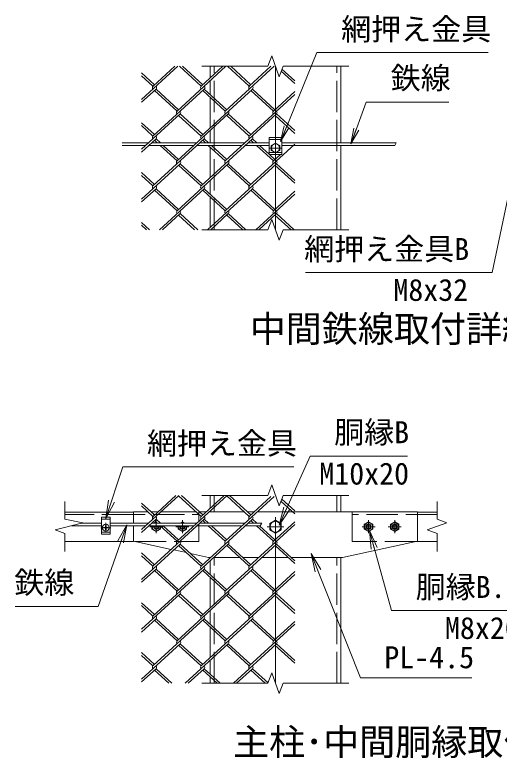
# Model space of a CAD drawing. Units: millimetres, scale not verified. Extents: x -14700 to 14700, y -10395 to 10395.
# Drawn here: x 7751 to 11457, y 206 to 5891 of the extents above; entities that cross this region are included whole.
import ezdxf
from ezdxf.enums import TextEntityAlignment as Align

# ---------------------------------------------------------------- set-up
doc = ezdxf.new("R2010")
doc.units = ezdxf.units.MM
doc.header["$LTSCALE"] = 40
doc.linetypes.add('DASHED', pattern=[7.5, 6, -1.5])
doc.linetypes.add('USER1', pattern=[50.8, 31.75, -6.35, 6.35, -6.35])
for name, color, linetype, lineweight in [('0-0_D-BMK', 2, 'USER1', 13), ('0-2_D-STR-DIM', 7, 'Continuous', 13), ('0-4_D-STR1', 1, 'Continuous', 18), ('0-5_D-STR3', 3, 'Continuous', 13), ('0-6_0', 7, 'Continuous', 18), ('0-8_D-STR2', 7, 'Continuous', 13), ('0-9_D-STR-TXT', 7, 'Continuous', 13), ('0-A_D-TTL-TXT', 7, 'Continuous', 13)]:
    doc.layers.add(name, color=color, linetype=linetype, lineweight=lineweight)
doc.styles.add('ＭＳ ゴシック', font='')
doc.styles.get('ＭＳ ゴシック').set_extended_font_data('MS Gothic')

# ---------------------------------------------------------------- blocks, each defined once
blk = doc.blocks.new('_Open')
at = {"layer": '0-6_0'}
blk.add_line((-40, 6.67), (0, 0), dxfattribs=at)
blk.add_lwpolyline([(-40, -6.67), (0, 0), (-40, 0)], dxfattribs=at)

msp = doc.modelspace()

# ---------------------------------------------------------------- linework, layer by layer
at = {"layer": '0-0_D-BMK'}
for p, q in [((9744.92, 4247.71), (9744.92, 5497.71)), ((9694.92, 4872.71), (9794.92, 4872.71)), ((9744.92, 778.34), (9744.92, 2215.84)), ((8446.74, 2005.54), (8446.74, 1931.14)), ((8446.74, 2005.54), (8446.74, 1931.14)), ((8832.42, 1925.84), (8832.42, 2025.84)), ((9032.42, 1925.84), (9032.42, 2025.84)), ((10457.42, 1925.84), (10457.42, 2025.84)), ((10657.42, 1925.84), (10657.42, 2025.84)), ((8409.54, 1968.34), (8483.94, 1968.34)), ((8782.42, 1975.84), (8882.42, 1975.84)), ((8982.42, 1975.84), (9082.42, 1975.84)), ((9808.67, 1975.84), (9681.17, 1975.84)), ((10507.42, 1975.84), (10407.42, 1975.84)), ((10707.42, 1975.84), (10607.42, 1975.84))]:
    msp.add_line(p, q, dxfattribs=at)
at = {"layer": '0-2_D-STR-DIM'}
for p, q in [((9716.06, 5577), (9687.2, 5497.71)), ((9773.78, 5418.42), (9716.06, 5577)), ((9182.42, 5497.71), (9687.2, 5497.71)), ((9802.63, 5497.71), (9773.78, 5418.42)), ((9802.63, 5497.71), (10307.42, 5497.71)), ((10668.83, 4912.71), (10657.28, 4892.71)), ((9716.06, 4327), (9687.2, 4247.71)), ((9773.78, 4168.42), (9716.06, 4327)), ((9182.42, 4247.71), (9687.2, 4247.71)), ((9802.63, 4247.71), (9773.78, 4168.42)), ((9802.63, 4247.71), (10307.42, 4247.71)), ((9716.06, 2295.13), (9687.2, 2215.84)), ((9773.78, 2136.56), (9716.06, 2295.13)), ((8133.51, 2169.59), (8133.51, 2032.85)), ((9182.42, 2215.84), (9687.2, 2215.84)), ((9802.63, 2215.84), (9773.78, 2136.56)), ((9802.63, 2215.84), (10307.42, 2215.84)), ((10981.33, 2169.59), (10981.33, 2032.85)), ((8270.89, 2005.6), (8058.63, 1951.09)), ((8133.51, 2032.85), (8270.89, 2005.6)), ((9640.56, 2003.34), (9629.01, 1983.34)), ((11056.21, 2005.6), (10906.45, 1951.09)), ((10981.33, 2032.85), (11056.21, 2005.6)), ((8058.63, 1951.09), (8133.51, 1923.83)), ((10906.45, 1951.09), (10981.33, 1923.83)), ((8133.51, 1923.83), (8133.51, 1787.09)), ((10981.33, 1923.83), (10981.33, 1787.09)), ((9716.06, 857.63), (9687.2, 778.34)), ((9773.78, 699.06), (9716.06, 857.63)), ((9182.42, 778.34), (9687.2, 778.34)), ((9802.63, 778.34), (9773.78, 699.06)), ((9802.63, 778.34), (10307.42, 778.34))]:
    msp.add_line(p, q, dxfattribs=at)
at = {"layer": '0-4_D-STR1'}
for p, q in [((9244.92, 5408.23), (9244.92, 5497.71)), ((10244.92, 4912.71), (10244.92, 5497.71)), ((9244.92, 5282.89), (9244.92, 5387.07)), ((9244.92, 5027.58), (9244.92, 5261.19)), ((9244.92, 4912.71), (9244.92, 5005.87)), ((10244.92, 4247.71), (10244.92, 4892.71)), ((9244.92, 4646.38), (9244.92, 4880)), ((9244.92, 4520.5), (9244.92, 4624.68)), ((9244.92, 4265.18), (9244.92, 4498.8)), ((9244.92, 2117.67), (9244.92, 2215.84)), ((10244.92, 2090.84), (10244.92, 2215.84)), ((8657.42, 2088.34), (8133.51, 2088.34)), ((9244.92, 2090.84), (9244.92, 2096.51)), ((10981.33, 2088.34), (10832.42, 2088.34)), ((8657.42, 1863.34), (8133.51, 1863.34)), ((10981.33, 1863.34), (10820.92, 1863.34)), ((9244.92, 1737.01), (9244.92, 1740.84)), ((9244.92, 1611.13), (9244.92, 1715.31)), ((10244.92, 778.34), (10244.92, 1740.84)), ((9244.92, 1355.81), (9244.92, 1589.43)), ((9244.92, 1229.94), (9244.92, 1334.11)), ((9244.92, 974.62), (9244.92, 1208.23)), ((9244.92, 848.74), (9244.92, 952.91)), ((9244.92, 778.34), (9244.92, 827.04))]:
    msp.add_line(p, q, dxfattribs=at)
at = {"layer": '0-4_D-STR1', "linetype": 'DASHED'}
for p, q in [((9274.92, 4247.71), (9274.92, 5497.71)), ((10214.92, 4247.71), (10214.92, 5497.71)), ((9274.92, 2090.84), (9274.92, 2215.84)), ((10214.92, 2090.84), (10214.92, 2215.84)), ((8657.42, 2068.34), (8133.51, 2068.34)), ((8508.51, 2068.34), (9157.42, 2068.34)), ((9157.42, 2016.33), (9157.42, 2088.34)), ((10332.42, 1863.34), (10332.42, 2088.34)), ((10981.33, 2068.34), (10332.42, 2068.34)), ((9157.42, 1863.34), (9157.42, 1994.63)), ((8668.92, 1863.34), (9157.42, 1863.34)), ((10820.92, 1863.34), (10332.42, 1863.34)), ((9274.92, 778.34), (9274.92, 1740.84)), ((10214.92, 778.34), (10214.92, 1740.84))]:
    msp.add_line(p, q, dxfattribs=at)
at = {"layer": '0-5_D-STR3'}
for p, q in [((9792.42, 4952.71), (9697.42, 4952.71)), ((9697.42, 4952.71), (9697.42, 4822.71)), ((9792.42, 4952.71), (9792.42, 4822.71)), ((8571.01, 4912.71), (8774.61, 4912.71)), ((8571.01, 4892.71), (8752.78, 4892.71)), ((8776.47, 4892.71), (9121.42, 4892.71)), ((8798.29, 4912.71), (9143.25, 4912.71)), ((9145.1, 4892.71), (9490.06, 4892.71)), ((9166.93, 4912.71), (9511.89, 4912.71)), ((9513.74, 4892.71), (9697.42, 4892.71)), ((9535.57, 4912.71), (9697.42, 4912.71)), ((9712.42, 4891.47), (9744.92, 4910.24)), ((9712.42, 4853.94), (9712.42, 4891.47)), ((9744.92, 4910.24), (9777.42, 4891.47)), ((9777.42, 4891.47), (9777.42, 4853.94)), ((10668.83, 4912.71), (9792.42, 4912.71)), ((10657.28, 4892.71), (9792.42, 4892.71)), ((9744.92, 4835.18), (9712.42, 4853.94)), ((9777.42, 4853.94), (9744.92, 4835.18)), ((9792.42, 4822.71), (9697.42, 4822.71)), ((8414.24, 2048.34), (8414.24, 1918.34)), ((8479.24, 2048.34), (8414.24, 2048.34)), ((8479.24, 2048.34), (8479.24, 1918.34)), ((8657.42, 2090.84), (8768.77, 2090.84)), ((8657.42, 2090.84), (8657.42, 2003.34)), ((8792.46, 2090.84), (8847.01, 2090.84)), ((8870.1, 2090.84), (9137.41, 2090.84)), ((9161.09, 2090.84), (9215.65, 2090.84)), ((9238.74, 2090.84), (9506.05, 2090.84)), ((9529.73, 2090.84), (9583.69, 2090.84)), ((8414.24, 2003.34), (8262.11, 2003.34)), ((8774.61, 2003.34), (8479.24, 2003.34)), ((9143.25, 2003.34), (8798.29, 2003.34)), ((8815.05, 2003.34), (8830.71, 2012.39)), ((9015.05, 2003.34), (9032.42, 2013.37)), ((9032.42, 2013.37), (9049.79, 2003.34)), ((9511.89, 2003.34), (9166.93, 2003.34)), ((9640.56, 2003.34), (9535.57, 2003.34)), ((9702.42, 2000.38), (9744.92, 2024.92)), ((9702.42, 1951.31), (9702.42, 2000.38)), ((10457.42, 2013.37), (10424.92, 1994.61)), ((10424.92, 1994.61), (10424.92, 1957.08)), ((10489.92, 1994.61), (10457.42, 2013.37)), ((10489.92, 1957.08), (10489.92, 1994.61)), ((10657.42, 2013.37), (10624.92, 1994.61)), ((10624.92, 1994.61), (10624.92, 1957.08)), ((10689.92, 1994.61), (10657.42, 2013.37)), ((10689.92, 1957.08), (10689.92, 1994.61)), ((8414.24, 1983.34), (8184.23, 1983.34)), ((8437.59, 1970.31), (8429.99, 1970.17)), ((8429.99, 1970.17), (8429.99, 1966.51)), ((8437.59, 1966.38), (8429.99, 1966.51)), ((8442.23, 1972.67), (8437.59, 1970.31)), ((8442.23, 1964.02), (8437.59, 1966.38)), ((8442.32, 1972.76), (8444.77, 1977.37)), ((8442.32, 1963.93), (8444.77, 1959.32)), ((8444.91, 1985.09), (8444.77, 1977.37)), ((8444.91, 1951.59), (8444.77, 1959.32)), ((8444.78, 1985.09), (8448.57, 1985.09)), ((8444.91, 1951.59), (8448.57, 1951.59)), ((8448.57, 1985.09), (8448.7, 1977.37)), ((8448.57, 1951.59), (8448.7, 1959.32)), ((8451.15, 1972.76), (8448.7, 1977.37)), ((8451.15, 1963.93), (8448.7, 1959.32)), ((8451.24, 1972.67), (8455.88, 1970.31)), ((8451.24, 1964.02), (8455.88, 1966.38)), ((8455.88, 1970.31), (8463.49, 1970.17)), ((8455.88, 1966.38), (8463.49, 1966.51)), ((8463.49, 1970.17), (8463.49, 1966.51)), ((8752.78, 1983.34), (8479.24, 1983.34)), ((8657.42, 1983.34), (8657.42, 1865.84)), ((9121.42, 1983.34), (8776.47, 1983.34)), ((8799.92, 1957.08), (8799.92, 1983.34)), ((8832.42, 1938.32), (8799.92, 1957.08)), ((8864.92, 1957.08), (8832.42, 1938.32)), ((8864.92, 1981.04), (8864.92, 1957.08)), ((8999.92, 1957.08), (8999.92, 1983.34)), ((9032.42, 1938.32), (8999.92, 1957.08)), ((9064.92, 1957.08), (9032.42, 1938.32)), ((9064.92, 1983.34), (9064.92, 1957.08)), ((9490.06, 1983.34), (9145.1, 1983.34)), ((9629.01, 1983.34), (9513.74, 1983.34)), ((9744.92, 1926.77), (9702.42, 1951.31)), ((9787.42, 1951.31), (9744.92, 1926.77)), ((10424.92, 1957.08), (10457.42, 1938.32)), ((10457.42, 1938.32), (10489.92, 1957.08)), ((10624.92, 1957.08), (10657.42, 1938.32)), ((10657.42, 1938.32), (10689.92, 1957.08)), ((8479.24, 1918.34), (8414.24, 1918.34)), ((8947.95, 1802.68), (8657.42, 1865.84)), ((9063.23, 1777.62), (8967.09, 1798.52)), ((9232.42, 1740.84), (9094.27, 1770.87)), ((9232.42, 1740.84), (9249.1, 1740.84)), ((9272.78, 1740.84), (9472, 1740.84)), ((9495.69, 1740.84), (9617.74, 1740.84)), ((9641.42, 1740.84), (9840.64, 1740.84))]:
    msp.add_line(p, q, dxfattribs=at)
at = {"layer": '0-5_D-STR3', "linetype": 'DASHED'}
for p, q in [((9792.42, 4937.71), (9697.42, 4937.71)), ((9792.42, 4837.71), (9697.42, 4837.71)), ((8479.24, 2033.34), (8414.24, 2033.34)), ((8479.24, 1933.34), (8414.24, 1933.34))]:
    msp.add_line(p, q, dxfattribs=at)
at = {"layer": '0-5_D-STR3'}
for points in [[(9607.38, 2090.84), (10832.42, 2090.84), (10832.42, 1865.84)], [(9744.92, 2024.92), (9787.42, 2000.38), (9787.42, 1951.31)], [(9864.33, 1740.84), (10257.42, 1740.84), (10832.42, 1865.84)]]:
    msp.add_lwpolyline(points, dxfattribs=at)
for centre, radius in [((9744.92, 4872.71), 31.25), ((8446.74, 1968.34), 26.25), ((9744.92, 1975.84), 41.25), ((10457.42, 1975.84), 31.25), ((10457.42, 1975.84), 20), ((10657.42, 1975.84), 31.25), ((10657.42, 1975.84), 20), ((10457.42, 1975.84), 14), ((10657.42, 1975.84), 14)]:
    msp.add_circle(centre, radius, dxfattribs=at)
for centre, radius, start, end in [((8832.42, 1975.84), 31.25, 81.88836, 118.35764), ((9032.42, 1975.84), 31.25, 61.64236, 118.35764), ((8832.42, 1975.84), 31.25, 166.11346, 13.11164), ((8832.42, 1975.84), 20, 157.97569, 22.02431), ((8832.42, 1975.84), 14, 147.60763, 32.39237), ((9032.42, 1975.84), 31.25, 166.11346, 13.88654), ((9032.42, 1975.84), 20, 157.97569, 22.02431), ((9032.42, 1975.84), 14, 147.60763, 32.39237)]:
    msp.add_arc(centre, radius, start, end, dxfattribs=at)
at = {"layer": '0-8_D-STR2'}
for p, q in [((8997.02, 5497.71), (8721.01, 5244.79)), ((8973.93, 5497.71), (8807.89, 5345.56)), ((9365.66, 5497.71), (8991.91, 5155.23)), ((9176.23, 5345.83), (9010.49, 5497.71)), ((9188.07, 5356.68), (9034.17, 5497.71)), ((9342.57, 5497.71), (9176.53, 5345.56)), ((9734.3, 5497.71), (9360.55, 5155.23)), ((9544.87, 5345.83), (9379.13, 5497.71)), ((9556.71, 5356.68), (9402.81, 5497.71)), ((9710.61, 5497.71), (9544.87, 5345.83)), ((9892.06, 5365.49), (9788.91, 5460.01)), ((9892.06, 5387.19), (9794.84, 5476.28)), ((8819.44, 5356.68), (8721.01, 5446.87)), ((8807.59, 5345.83), (8721.01, 5425.17)), ((8831.28, 5324.13), (8721.01, 5223.09)), ((9199.92, 5324.13), (8807.59, 4964.64)), ((8991.91, 5155.23), (8819.44, 5313.28)), ((9003.75, 5166.09), (8831.28, 5324.13)), ((9568.55, 5324.13), (9176.23, 4964.64)), ((9360.55, 5155.23), (9188.07, 5313.28)), ((9372.39, 5166.09), (9199.92, 5324.13)), ((9729.19, 5155.23), (9556.71, 5313.28)), ((9741.03, 5166.09), (9568.55, 5324.13)), ((9892.06, 5304.48), (9729.19, 5155.23)), ((9892.06, 5282.78), (9544.87, 4964.64)), ((9015.6, 5133.53), (8721.01, 4863.6)), ((9384.24, 5133.53), (8991.91, 4774.04)), ((9176.23, 4964.64), (9003.75, 5122.68)), ((9188.07, 4975.49), (9015.6, 5133.53)), ((9752.87, 5133.53), (9360.55, 4774.04)), ((9544.87, 4964.64), (9372.39, 5122.68)), ((9556.71, 4975.49), (9384.24, 5133.53)), ((9892.06, 4984.29), (9742.06, 5121.74)), ((9892.06, 5005.99), (9752.87, 5133.53)), ((8819.44, 4975.49), (8721.01, 5065.68)), ((8807.59, 4964.64), (8721.01, 5043.98)), ((8831.28, 4942.93), (8721.01, 4841.89)), ((9199.92, 4942.93), (8807.59, 4583.44)), ((8840.58, 4912.71), (8819.44, 4932.08)), ((8864.26, 4912.71), (8831.28, 4942.93)), ((8991.91, 4774.04), (8862.41, 4892.71)), ((9003.75, 4784.89), (8886.09, 4892.71)), ((9568.55, 4942.93), (9176.23, 4583.44)), ((9209.22, 4912.71), (9188.07, 4932.08)), ((9232.9, 4912.71), (9199.92, 4942.93)), ((9360.55, 4774.04), (9231.04, 4892.71)), ((9372.39, 4784.89), (9254.73, 4892.71)), ((9892.06, 4901.58), (9544.87, 4583.44)), ((9577.86, 4912.71), (9556.71, 4932.08)), ((9601.54, 4912.71), (9568.55, 4942.94)), ((9729.19, 4774.04), (9599.68, 4892.71)), ((9697.42, 4824.85), (9623.37, 4892.71)), ((9741.03, 4784.89), (9699.76, 4822.71)), ((9782.31, 4822.71), (9729.19, 4774.04)), ((9015.6, 4752.34), (8721.01, 4482.4)), ((9384.24, 4752.34), (8991.91, 4392.84)), ((9176.23, 4583.44), (9003.75, 4741.48)), ((9188.07, 4594.29), (9015.6, 4752.34)), ((9752.87, 4752.34), (9360.55, 4392.84)), ((9544.87, 4583.44), (9372.39, 4741.48)), ((9556.71, 4594.29), (9384.24, 4752.34)), ((9892.06, 4603.09), (9741.03, 4741.48)), ((9892.06, 4624.79), (9752.87, 4752.34)), ((8819.44, 4594.29), (8721.01, 4684.48)), ((8807.59, 4583.44), (8721.01, 4662.78)), ((8831.28, 4561.74), (8721.01, 4460.7)), ((8991.91, 4392.84), (8819.44, 4550.89)), ((9003.75, 4403.69), (8831.28, 4561.74)), ((9199.92, 4561.74), (8857.21, 4247.71)), ((9360.55, 4392.84), (9188.07, 4550.89)), ((9372.39, 4403.69), (9199.92, 4561.74)), ((9568.55, 4561.74), (9225.85, 4247.71)), ((9729.19, 4392.84), (9556.71, 4550.89)), ((9741.03, 4403.69), (9568.55, 4561.74)), ((9892.06, 4520.38), (9594.49, 4247.71)), ((9892.06, 4542.08), (9729.19, 4392.84)), ((9015.6, 4371.14), (8880.9, 4247.71)), ((9126.61, 4247.71), (9003.75, 4360.29)), ((9150.3, 4247.71), (9015.6, 4371.14)), ((9384.24, 4371.14), (9249.54, 4247.71)), ((9495.25, 4247.71), (9372.39, 4360.29)), ((9518.93, 4247.71), (9384.24, 4371.14)), ((9752.87, 4371.14), (9618.17, 4247.71)), ((9863.89, 4247.71), (9741.03, 4360.29)), ((9887.57, 4247.71), (9752.87, 4371.14)), ((8781.66, 4247.71), (8721.01, 4303.28)), ((8757.97, 4247.71), (8721.01, 4281.58)), ((9006.51, 2215.84), (8721.01, 1954.23)), ((8983.42, 2215.84), (8807.89, 2055)), ((9375.15, 2215.84), (8991.91, 1864.67)), ((9176.23, 2055.27), (9003.75, 2213.32)), ((9188.07, 2066.12), (9024.68, 2215.84)), ((9352.06, 2215.84), (9176.53, 2055)), ((9734.3, 2207.15), (9360.55, 1864.67)), ((9544.87, 2055.27), (9372.39, 2213.32)), ((9556.71, 2066.12), (9393.32, 2215.84)), ((9710.61, 2207.15), (9544.87, 2055.27)), ((9892.06, 2074.92), (9788.91, 2169.44)), ((9892.06, 2096.62), (9794.84, 2185.72)), ((8819.44, 2066.12), (8721.01, 2156.31)), ((8807.59, 2055.27), (8721.01, 2134.61)), ((8831.28, 2033.57), (8721.01, 1932.53)), ((9199.92, 2033.57), (8807.59, 1674.07)), ((8840.58, 2003.34), (8819.44, 2022.72)), ((8864.26, 2003.34), (8831.28, 2033.57)), ((9568.55, 2033.57), (9176.23, 1674.07)), ((9209.22, 2003.34), (9188.07, 2022.72)), ((9232.9, 2003.34), (9199.92, 2033.57)), ((9892.06, 1992.22), (9544.87, 1674.07)), ((9577.86, 2003.34), (9556.71, 2022.72)), ((9601.54, 2003.34), (9568.55, 2033.57)), ((9892.06, 2013.92), (9729.19, 1864.67)), ((8991.91, 1864.67), (8862.41, 1983.34)), ((9003.75, 1875.52), (8886.09, 1983.34)), ((9360.55, 1864.67), (9231.04, 1983.34)), ((9372.39, 1875.52), (9254.73, 1983.34)), ((9729.19, 1864.67), (9599.68, 1983.34)), ((9741.03, 1875.52), (9623.37, 1983.34)), ((9015.6, 1842.97), (8721.01, 1573.03)), ((9384.24, 1842.97), (8991.91, 1483.47)), ((9176.23, 1674.07), (9003.75, 1832.12)), ((9188.07, 1684.92), (9015.6, 1842.97)), ((9752.87, 1842.97), (9360.55, 1483.47)), ((9544.87, 1674.07), (9372.39, 1832.12)), ((9556.71, 1684.92), (9384.24, 1842.97)), ((9892.06, 1693.72), (9742.06, 1831.17)), ((9892.06, 1715.43), (9752.87, 1842.97)), ((8819.44, 1684.92), (8721.01, 1775.11)), ((8807.59, 1674.07), (8721.01, 1753.41)), ((8831.28, 1652.37), (8721.01, 1551.33)), ((9199.92, 1652.37), (8807.59, 1292.87)), ((9003.75, 1494.32), (8831.28, 1652.37)), ((9568.55, 1652.37), (9176.23, 1292.87)), ((9372.39, 1494.32), (9199.92, 1652.37)), ((9697.42, 1534.29), (9568.55, 1652.37)), ((8991.91, 1483.47), (8819.44, 1641.52)), ((9360.55, 1483.47), (9188.07, 1641.52)), ((9892.06, 1611.02), (9544.87, 1292.87)), ((9729.19, 1483.47), (9556.71, 1641.52)), ((9892.06, 1632.72), (9729.19, 1483.47)), ((9741.03, 1494.32), (9699.76, 1532.15)), ((9015.6, 1461.77), (8721.01, 1191.83)), ((9384.24, 1461.77), (8991.91, 1102.28)), ((9176.23, 1292.87), (9003.75, 1450.92)), ((9188.07, 1303.73), (9015.6, 1461.77)), ((9752.87, 1461.77), (9360.55, 1102.28)), ((9544.87, 1292.87), (9372.39, 1450.92)), ((9556.71, 1303.73), (9384.24, 1461.77)), ((9892.06, 1312.53), (9741.03, 1450.92)), ((9892.06, 1334.23), (9752.87, 1461.77)), ((8819.44, 1303.73), (8721.01, 1393.92)), ((8807.59, 1292.87), (8721.01, 1372.21)), ((8831.28, 1271.17), (8721.01, 1170.13)), ((9199.92, 1271.17), (8809.63, 913.54)), ((8991.91, 1102.28), (8819.44, 1260.32)), ((9003.75, 1113.13), (8831.28, 1271.17)), ((9568.55, 1271.17), (9178.27, 913.54)), ((9360.55, 1102.28), (9188.07, 1260.32)), ((9372.39, 1113.13), (9199.92, 1271.17)), ((9729.19, 1102.28), (9556.71, 1260.32)), ((9741.03, 1113.13), (9568.55, 1271.17)), ((9892.06, 1251.52), (9729.19, 1102.28)), ((9892.06, 1229.82), (9544.87, 911.68)), ((9015.6, 1080.57), (8721.01, 810.64)), ((9188.07, 922.53), (9015.6, 1080.57)), ((9384.24, 1080.57), (9054.41, 778.34)), ((9556.71, 922.53), (9384.24, 1080.57)), ((9752.87, 1080.57), (9423.05, 778.34)), ((9892.06, 953.03), (9752.87, 1080.57)), ((9176.23, 911.68), (9003.75, 1069.72)), ((9544.87, 911.68), (9372.39, 1069.72)), ((9892.06, 931.33), (9741.03, 1069.72)), ((8819.44, 922.53), (8721.01, 1012.72)), ((8807.59, 911.68), (8721.01, 991.02)), ((8831.28, 889.98), (8721.01, 788.93)), ((8929.42, 778.34), (8819.44, 879.12)), ((8953.1, 778.34), (8831.28, 889.98)), ((9199.92, 889.98), (9078.09, 778.34)), ((9298.06, 778.34), (9188.07, 879.12)), ((9321.74, 778.34), (9199.92, 889.98)), ((9568.55, 889.98), (9446.73, 778.34)), ((9666.7, 778.34), (9556.71, 879.12)), ((9688, 780.53), (9568.55, 889.98))]:
    msp.add_line(p, q, dxfattribs=at)
for centre, start, end in [((8819.7, 5334.68), 137.5, 222.5), ((8819.7, 5334.68), 317.5, 42.5), ((9188.34, 5334.68), 137.5, 222.5), ((9188.34, 5334.68), 317.5, 42.5), ((9556.98, 5334.68), 137.5, 222.5), ((9556.98, 5334.68), 317.5, 42.5), ((9003.75, 5144.38), 137.5, 222.5), ((9003.75, 5144.38), 317.5, 42.5), ((9372.39, 5144.38), 137.5, 222.5), ((9372.39, 5144.38), 317.5, 42.5), ((9741.03, 5144.38), 137.5, 222.5), ((9741.03, 5144.38), 317.5, 42.5), ((8819.41, 4953.76), 137.5, 222.5), ((8819.41, 4953.76), 317.5, 42.5), ((9188.04, 4953.76), 137.5, 222.5), ((9188.04, 4953.76), 317.5, 42.5), ((9556.68, 4953.76), 137.5, 222.5), ((9556.68, 4953.76), 317.5, 42.5), ((9003.75, 4763.19), 137.5, 222.5), ((9003.75, 4763.19), 317.5, 42.5), ((9372.39, 4763.19), 137.5, 222.5), ((9372.39, 4763.19), 317.5, 42.5), ((9741.03, 4763.19), 137.5, 222.5), ((9741.03, 4763.19), 317.5, 42.5), ((8819.41, 4572.56), 137.5, 222.5), ((8819.41, 4572.56), 317.5, 42.5), ((9188.04, 4572.56), 137.5, 222.5), ((9188.04, 4572.56), 317.5, 42.5), ((9557.01, 4572.32), 137.5, 222.5), ((9557.01, 4572.32), 317.5, 42.5), ((9004.05, 4381.72), 137.5, 222.5), ((9004.05, 4381.72), 317.5, 42.5), ((9372.69, 4381.72), 137.5, 222.5), ((9372.69, 4381.72), 317.5, 42.5), ((9741.33, 4381.72), 137.5, 222.5), ((9741.33, 4381.72), 317.5, 42.5), ((8819.7, 2044.12), 137.5, 222.5), ((8819.7, 2044.12), 317.5, 42.5), ((9188.34, 2044.12), 137.5, 222.5), ((9188.34, 2044.12), 317.5, 42.5), ((9556.98, 2044.12), 137.5, 222.5), ((9556.98, 2044.12), 317.5, 42.5), ((9003.75, 1853.82), 137.5, 222.5), ((9003.75, 1853.82), 317.5, 42.5), ((9372.39, 1853.82), 137.5, 222.5), ((9372.39, 1853.82), 317.5, 42.5), ((9741.03, 1853.82), 137.5, 222.5), ((9741.03, 1853.82), 317.5, 42.5), ((8819.41, 1663.19), 137.5, 222.5), ((8819.41, 1663.19), 317.5, 42.5), ((9188.04, 1663.19), 137.5, 222.5), ((9188.04, 1663.19), 317.5, 42.5), ((9556.68, 1663.19), 137.5, 222.5), ((9556.68, 1663.19), 317.5, 42.5), ((9003.75, 1472.62), 137.5, 222.5), ((9003.75, 1472.62), 317.5, 42.5), ((9372.39, 1472.62), 137.5, 222.5), ((9372.39, 1472.62), 317.5, 42.5), ((9741.03, 1472.62), 137.5, 222.5), ((9741.03, 1472.62), 317.5, 42.5), ((8819.41, 1282), 137.5, 222.5), ((8819.41, 1282), 317.5, 42.5), ((9188.04, 1282), 137.5, 222.5), ((9188.04, 1282), 317.5, 42.5), ((9557.01, 1281.75), 137.5, 222.5), ((9557.01, 1281.75), 317.5, 42.5), ((9004.05, 1091.15), 137.5, 222.5), ((9004.05, 1091.15), 317.5, 42.5), ((9372.69, 1091.15), 137.5, 222.5), ((9372.69, 1091.15), 317.5, 42.5), ((9741.33, 1091.15), 137.5, 222.5), ((9741.33, 1091.15), 317.5, 42.5), ((8819.41, 900.8), 137.5, 222.5), ((8819.41, 900.8), 317.5, 42.5), ((9188.04, 900.8), 137.5, 222.5), ((9188.04, 900.8), 317.5, 42.5), ((9557.01, 900.55), 137.5, 222.5), ((9557.01, 900.55), 317.5, 42.5)]:
    msp.add_arc(centre, 16.06, start, end, dxfattribs=at)
at = {"layer": '0-9_D-STR-TXT'}
for points in [[(11371.52, 5602.78), (10062.45, 5602.78), (9785.18, 4924.78)], [(11071.62, 5223.73), (10438.57, 5223.73), (10323.03, 4906.06)], [(9975.66, 3920.38), (11403.76, 3920.38), (11596.25, 4842.23)], [(10754.58, 2515.24), (10010.49, 2515.24), (9773.43, 1988.76)], [(9885.17, 2433.77), (8576.1, 2433.77), (8447.36, 2040.82)], [(7754.09, 1364.45), (8387.14, 1364.45), (8606.65, 1989.4)], [(11602.37, 1334.09), (10631.76, 1334.09), (10464.54, 1944.65)], [(11247, 819.25), (10394.52, 819.25), (10018.84, 1768.91)]]:
    msp.add_lwpolyline(points, dxfattribs=at)

# ---------------------------------------------------------------- block references
for p, xscale, yscale, rotation in [((9784.42, 4922.93), 3, 3, 247.75749), ((10322.35, 4904.18), 3, 3, 250.01342), ((8446.74, 2038.92), 3.5, 3.5, 251.85967), ((9772.61, 1986.94), 3.5, 3.5, 245.75952), ((8607.31, 1991.29), 3.5, 3.5, 70.64684), ((10464.02, 1946.58), 3.5, 3.5, 105.31583), ((10018.1, 1770.77), 3.5, 3.5, 111.58371)]:
    msp.add_blockref('_Open', p, dxfattribs=dict(at, xscale=xscale, yscale=yscale, rotation=rotation))

# ---------------------------------------------------------------- texts
at = {"layer": '0-9_D-STR-TXT', "style": 'ＭＳ ゴシック'}
for s, p in [('網押え金具', (10247.79, 5647.72)), ('鉄線', (10626.57, 5274)), ('網押え金具B', (9965, 3965.32)), ('M8x32', (10647.23, 3652.96)), ('胴縁B', (10194.05, 2564.17)), ('網押え金具', (8761.44, 2478.71)), ('M10x20', (10080.34, 2247.82)), ('鉄線', (7746.09, 1414.72)), ('胴縁B.N', (10817.98, 1380.81)), ('M8x20', (11041.85, 1066.67)), ('PL-4.5', (10578.09, 842.86))]:
    msp.add_text(s, height=168.3, dxfattribs=at).set_placement(p, align=Align.BOTTOM_LEFT)
at = {"layer": '0-A_D-TTL-TXT', "style": 'ＭＳ ゴシック'}
for s, p in [('中間鉄線取付詳細', (9548.27, 3327.94)), ('主柱･中間胴縁取付詳細', (9420.77, 167.67))]:
    msp.add_text(s, height=202.1, dxfattribs=at).set_placement(p, align=Align.BOTTOM_LEFT)

doc.saveas('drawing.dxf')
